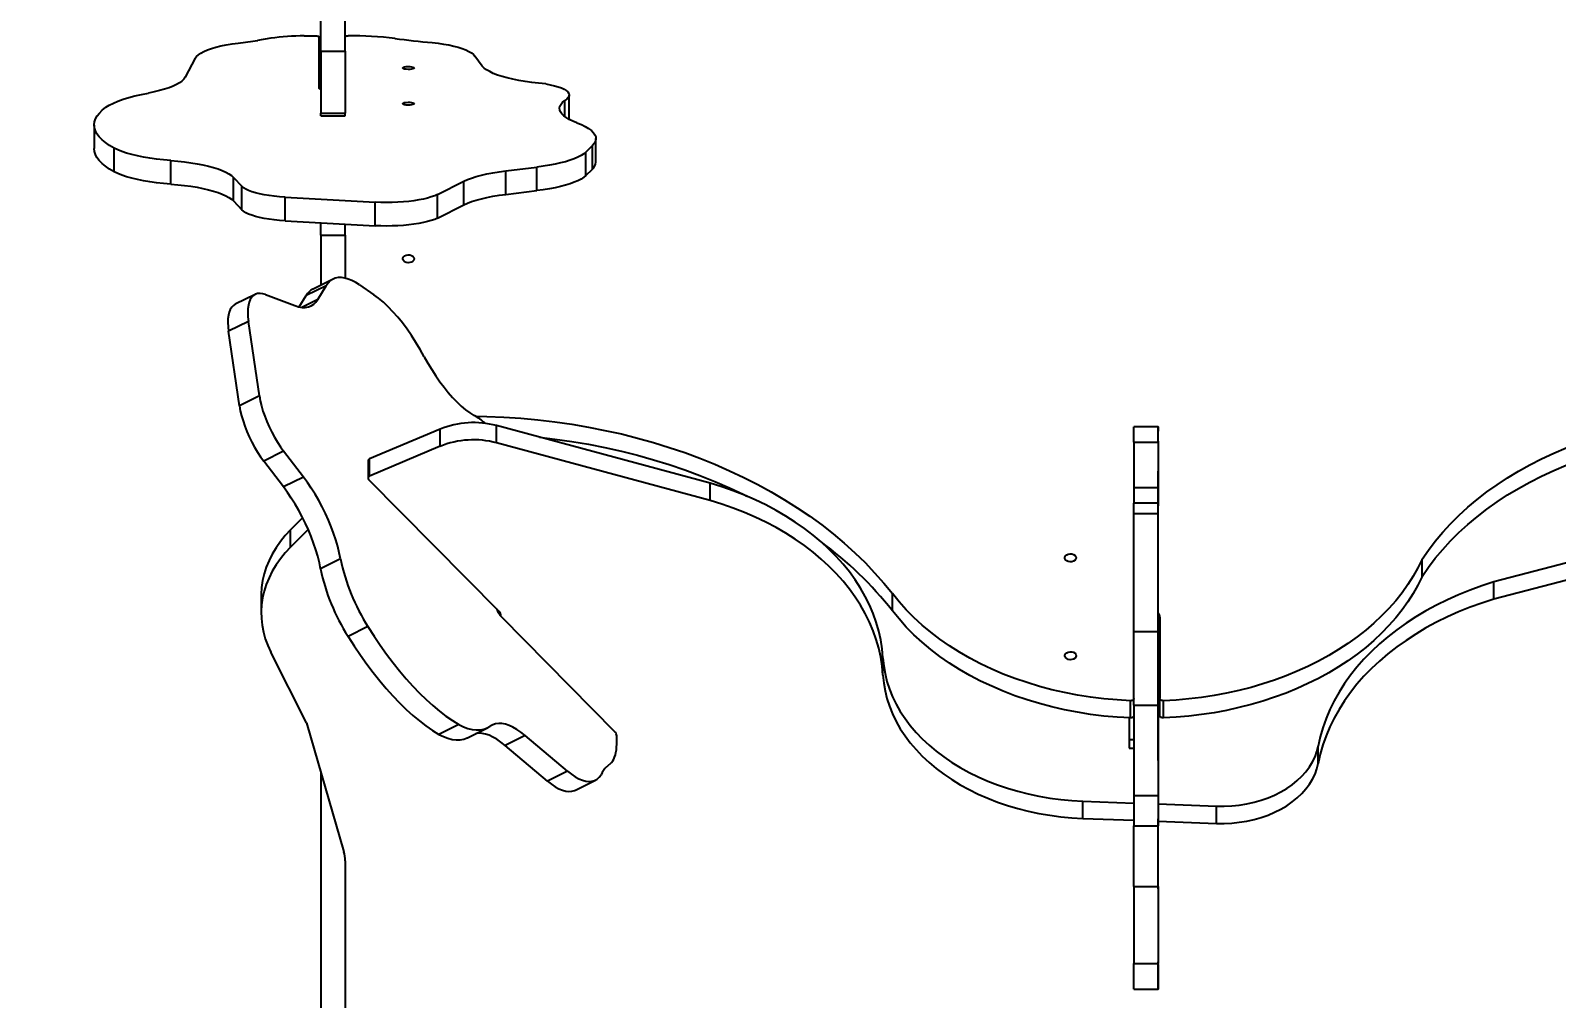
# Model space of a CAD drawing. Header units: millimetres. Extents: x -6879 to 7341, y -8047 to 7187.
# Drawn here: x -780 to 159, y 1091 to 1686 of the extents above; entities that cross this region are included whole.
import ezdxf

# ---------------------------------------------------------------- set-up
doc = ezdxf.new("R2010")
doc.units = ezdxf.units.MM
for name, color, linetype in [('DIKOM_ОБЪЕКТ', 7, 'Continuous'), ('DIKOM_РАЗМЕР_ЗОНА', 7, 'Continuous'), ('DIKOM_РАЗМЕР_ОБЪЕКТА', 7, 'Continuous')]:
    doc.layers.add(name, color=color, linetype=linetype)
doc.styles.add('style1', font='arial.ttf', dxfattribs={"width": 0.8})
doc.dimstyles.new('1-50', dxfattribs={"dimtxt": 300, "dimasz": 200, "dimexe": 100, "dimexo": 0, "dimgap": 100, "dimtad": 0, "dimdec": 0, "dimtxsty": 'style1', "dimcen": 0, "dimclrd": 7, "dimclre": 7, "dimadec": 1, "dimazin": 2, "dimtfac": 1, "dimtdec": 0, "dimtmove": 1, "dimatfit": 3, "dimfxl": 0, "dimlwd": 25, "dimlwe": 18, "dimarcsym": 0})

# ---------------------------------------------------------------- blocks, each defined once
blk = doc.blocks.new('A$C65FB368C')
for p, q in [((-548.2, 57.01), (-482.77, -193.09)), ((-537.61, 57.01), (-472.18, -193.09)), ((-472.18, -193.09), (-482.77, -193.09)), ((-486.12, -237.21), (-496.72, -237.21)), ((-371.15, -301.16), (-381.75, -301.16)), ((-346.21, -399.58), (-344.89, -363.78)), ((-334.29, -363.78), (-344.89, -363.78)), ((-335.62, -399.58), (-334.29, -363.78)), ((-578.19, -399.58), (-578.19, -414.58)), ((-569.25, -399.58), (-571.3, -399.58)), ((-568.65, -399.58), (-540.79, -399.58)), ((-568.65, -414.58), (-568.65, -399.58)), ((-558.71, -399.58), (-553.69, -399.58)), ((-464.65, -399.58), (-550.86, -399.58)), ((-540.79, -414.58), (-540.79, -399.58)), ((-531.3, -399.58), (-531.3, -414.58)), ((-524.91, -414.58), (-524.91, -399.58)), ((-461.12, -398.58), (-411.11, -398.58)), ((-456.16, -399.58), (-453.34, -399.58)), ((-452.87, -399.58), (-450.4, -399.58)), ((-452.28, -414.58), (-452.28, -399.58)), ((-430.52, -399.58), (-450.4, -399.58)), ((-400.51, -398.58), (-411.11, -398.58)), ((-399.1, -396.47), (-409.69, -396.47)), ((-406.92, -414.58), (-406.92, -399.58)), ((-351.42, -399.59), (-332.8, -399.59)), ((-351.42, -414.59), (-351.42, -399.59)), ((-332.8, -414.59), (-332.8, -399.59)), ((-295.53, -399.59), (-248.16, -399.59)), ((-295.53, -414.59), (-295.53, -399.59)), ((-241.01, -399.58), (-249.02, -399.58)), ((-248.16, -414.59), (-248.16, -399.59)), ((-233.95, -399.59), (-244.8, -399.59)), ((-244.11, -399.59), (-236.84, -399.58)), ((-244.11, -399.59), (-244.11, -399.59)), ((-236.84, -399.59), (-236.84, -399.58)), ((-233.5, -399.59), (-233.5, -399.58)), ((-232.26, -414.59), (-232.26, -399.59)), ((-568.65, -414.58), (-540.79, -414.58)), ((-399.1, -416.7), (-409.69, -416.7)), ((-399.14, -417.58), (-385.81, -417.58)), ((-385.81, -417.58), (-385.81, -414.58)), ((-380.56, -417.58), (-380.56, -414.58)), ((-351.42, -414.59), (-332.8, -414.59)), ((-347.93, -445.95), (-346.77, -414.59)), ((-337.34, -445.95), (-336.18, -414.59)), ((-295.53, -414.59), (-248.16, -414.59)), ((-337.34, -445.95), (-347.93, -445.95)), ((-465.04, -563.21), (-475.63, -563.21)), ((-425.44, -569.04), (-436.03, -569.04)), ((-543.47, -675.28), (-578.89, -806.81)), ((-532.88, -675.28), (-568.3, -806.81)), ((-532.88, -675.28), (-543.47, -675.28)), ((-461.25, -803.78), (-390.63, -733.94)), ((-383.03, -732.82), (-388.05, -732.79)), ((-371.78, -736), (-369.06, -739.02)), ((-740.97, -745.69), (-755.46, -745.69)), ((-747.18, -751.88), (-751.16, -747.83)), ((-736.67, -747.83), (-751.16, -747.83)), ((-732.69, -751.88), (-736.67, -747.83)), ((-354.75, -758.28), (-360.84, -745.99)), ((-732.69, -751.88), (-747.18, -751.88)), ((-767.75, -762.03), (-782.24, -762.03)), ((-768.89, -764.77), (-778.94, -764.77)), ((-767.75, -762.03), (-767.22, -762.1)), ((-366.32, -763.13), (-388.35, -789.28)), ((-366.32, -763.13), (-360.23, -775.41)), ((-360.23, -775.41), (-382.26, -801.56)), ((-735.6, -801.15), (-737.9, -781.95)), ((-723.41, -781.95), (-737.9, -781.95)), ((-721.11, -801.15), (-723.41, -781.95)), ((-388.35, -789.28), (-382.26, -801.56)), ((-721.11, -801.15), (-735.6, -801.15)), ((-568.3, -806.81), (-578.89, -806.81)), ((-464.67, -805.25), (-545.84, -885.53)), ((-800, -815.64), (-806.13, -820.07)), ((-386.95, -824.66), (-393.04, -812.38)), ((-721.05, -843.12), (-729.19, -826.96)), ((-714.7, -826.96), (-729.19, -826.96)), ((-706.56, -843.12), (-714.7, -826.96)), ((-395.12, -830.07), (-389.03, -842.35)), ((-706.56, -843.12), (-721.05, -843.12)), ((-566.17, -841.48), (-576.76, -841.48)), ((-576.76, -841.48), (-558.47, -884.92)), ((-566.17, -841.48), (-547.87, -884.92)), ((-719.37, -936.82), (-716.33, -881.52)), ((-701.84, -881.52), (-716.33, -881.52)), ((-704.88, -936.82), (-701.84, -881.52)), ((-665.4, -891.07), (-659.35, -882.26)), ((-547.87, -884.92), (-558.47, -884.92)), ((-557.25, -885.9), (-546.66, -885.9)), ((-455.28, -885.92), (-449.19, -898.21)), ((-809.19, -900), (-836.55, -900)), ((-809.19, -915), (-809.19, -900)), ((-809.19, -900), (-771.1, -900)), ((-771.1, -915), (-771.1, -900)), ((-769.44, -900), (-771.1, -900)), ((-769.44, -915), (-769.44, -900)), ((-696.03, -900), (-702.85, -900)), ((-696.03, -915), (-696.03, -900)), ((-696.03, -900), (-669.61, -900)), ((-396.04, -923.66), (-316.85, -900.81)), ((-311.18, -900), (-258.52, -900)), ((-258.52, -900), (-140.34, -900)), ((-668.98, -907.45), (-662.89, -919.74)), ((-496.88, -902.76), (-490.79, -915.05)), ((-809.19, -915), (-836.55, -915)), ((-818.59, -925.15), (-818.6, -918.01)), ((-786.57, -916), (-818.08, -916)), ((-809.19, -915), (-771.1, -915)), ((-769.44, -915), (-771.1, -915)), ((-696.03, -915), (-703.68, -915)), ((-696.03, -915), (-665.24, -915)), ((-656.57, -916.75), (-664.97, -911.65)), ((-664.97, -911.65), (-658.88, -923.93)), ((-656.57, -916.75), (-651.65, -926.68)), ((-366.03, -915), (-140.34, -915)), ((-651.89, -928.18), (-658.88, -923.93)), ((-547.27, -925.68), (-563.17, -937.82)), ((-547.27, -925.68), (-541.18, -937.97)), ((-522.27, -926.17), (-514.77, -933.58)), ((-515.11, -922.77), (-504.18, -933.58)), ((-396.04, -923.66), (-439.67, -945.77)), ((-704.88, -936.82), (-719.37, -936.82)), ((-659.53, -948.99), (-652.71, -930.95)), ((-563.17, -937.82), (-557.08, -950.11)), ((-541.18, -937.97), (-557.08, -950.11)), ((-504.18, -933.58), (-514.77, -933.58)), ((-817.15, -945.65), (-815.79, -953.82)), ((-659.63, -955.36), (-653.53, -967.65)), ((-597.12, -952.72), (-642.99, -959.45)), ((-597.12, -952.72), (-591.03, -965)), ((-474.18, -951.65), (-463.58, -951.65)), ((-731.57, -968.71), (-726.09, -963.57)), ((-711.6, -963.57), (-726.09, -963.57)), ((-717.08, -968.71), (-711.6, -963.57)), ((-642.99, -959.45), (-636.9, -971.74)), ((-591.03, -965), (-636.9, -971.74)), ((-717.08, -968.71), (-731.57, -968.71)), ((-804.91, -992.21), (-793.11, -998.45)), ((-727.42, -1007.25), (-741.91, -1007.25)), ((-735.02, -1042.04), (-749.51, -1042.04)), ((-763.76, -1054.44), (-749.27, -1054.44))]:
    blk.add_line(p, q)
at = {"flags": 128}
for points in [[(-496.72, -237.21), (-502.37, -233.31), (-507.9, -229.09), (-513.3, -224.56), (-518.57, -219.71), (-523.69, -214.56), (-528.66, -209.12), (-533.47, -203.39), (-538.1, -197.4), (-542.56, -191.13), (-546.83, -184.61), (-550.91, -177.86), (-554.79, -170.87), (-558.46, -163.66), (-561.92, -156.24), (-565.15, -148.63)], [(-486.12, -237.21), (-491.77, -233.31), (-497.31, -229.09), (-502.71, -224.56), (-507.98, -219.71), (-513.1, -214.56), (-518.07, -209.12), (-522.88, -203.39), (-527.51, -197.4), (-531.97, -191.13), (-536.24, -184.61), (-540.32, -177.86), (-544.19, -170.87), (-547.86, -163.66), (-551.32, -156.24), (-554.56, -148.63)], [(-482.77, -193.09), (-480.38, -200.49), (-477.75, -207.74), (-474.9, -214.81), (-471.82, -221.69), (-468.53, -228.37), (-465.03, -234.84), (-461.33, -241.07), (-457.43, -247.07), (-453.34, -252.81), (-449.08, -258.29), (-444.65, -263.49), (-440.05, -268.4), (-435.31, -273.02), (-430.42, -277.33), (-425.4, -281.33), (-420.26, -285), (-415.01, -288.35), (-409.65, -291.36), (-404.21, -294.02), (-398.68, -296.34), (-393.09, -298.3), (-387.44, -299.91), (-381.75, -301.16)], [(-472.18, -193.09), (-469.78, -200.49), (-467.16, -207.74), (-464.3, -214.81), (-461.23, -221.69), (-457.94, -228.37), (-454.44, -234.84), (-450.73, -241.07), (-446.84, -247.07), (-442.75, -252.81), (-438.49, -258.29), (-434.05, -263.49), (-429.46, -268.4), (-424.72, -273.02), (-419.83, -277.33), (-414.81, -281.33), (-409.67, -285), (-404.41, -288.35), (-399.06, -291.36), (-393.61, -294.02), (-388.09, -296.34), (-382.5, -298.3), (-376.85, -299.91), (-371.15, -301.16)], [(-496.72, -237.21), (-491.42, -239.81), (-486.22, -242.75), (-481.11, -246.01), (-476.11, -249.58), (-471.22, -253.47), (-466.47, -257.66), (-461.85, -262.15), (-457.37, -266.92), (-453.05, -271.96), (-448.9, -277.27), (-444.91, -282.84), (-441.11, -288.66), (-437.49, -294.7), (-434.06, -300.97), (-430.84, -307.45), (-427.82, -314.12), (-425.02, -320.98), (-422.43, -328), (-420.07, -335.18), (-417.94, -342.5), (-416.04, -349.95), (-414.37, -357.51), (-412.95, -365.17), (-411.76, -372.91), (-410.83, -380.72), (-410.14, -388.57), (-409.69, -396.47)], [(-486.12, -237.21), (-480.83, -239.81), (-475.62, -242.75), (-470.52, -246.01), (-465.51, -249.58), (-460.63, -253.47), (-455.87, -257.66), (-451.25, -262.15), (-446.78, -266.92), (-442.46, -271.96), (-438.3, -277.27), (-434.32, -282.84), (-430.51, -288.66), (-426.89, -294.7), (-423.47, -300.97), (-420.25, -307.45), (-417.23, -314.12), (-414.42, -320.98), (-411.84, -328), (-409.48, -335.18), (-407.34, -342.5), (-405.44, -349.95), (-403.78, -357.51), (-402.35, -365.17), (-401.17, -372.91), (-400.23, -380.72), (-399.54, -388.57), (-399.1, -396.47)], [(-344.89, -363.78), (-344.84, -359.07), (-345.06, -354.37), (-345.54, -349.71), (-346.28, -345.11), (-347.26, -340.62), (-348.5, -336.24), (-349.97, -332.02), (-351.68, -327.97), (-353.6, -324.12), (-355.73, -320.5), (-358.06, -317.13), (-360.57, -314.02), (-363.24, -311.2), (-366.06, -308.69), (-369.01, -306.49), (-372.07, -304.63), (-375.23, -303.12), (-378.46, -301.96), (-381.75, -301.16)], [(-334.29, -363.78), (-334.25, -359.07), (-334.47, -354.37), (-334.95, -349.71), (-335.68, -345.11), (-336.67, -340.62), (-337.91, -336.24), (-339.38, -332.02), (-341.09, -327.97), (-343.01, -324.12), (-345.14, -320.5), (-347.47, -317.13), (-349.97, -314.02), (-352.64, -311.2), (-355.46, -308.69), (-358.41, -306.49), (-361.48, -304.63), (-364.63, -303.12), (-367.87, -301.96), (-371.15, -301.16)], [(-568.65, -399.58), (-571.05, -399.58), (-573.13, -399.58), (-574.87, -399.58), (-576.25, -399.58), (-577.27, -399.58), (-577.91, -399.58), (-578.18, -399.58), (-578.07, -399.58), (-577.58, -399.58), (-576.71, -399.58), (-575.47, -399.58)], [(-571.3, -399.58), (-571.67, -399.58), (-572.08, -399.58), (-572.54, -399.58), (-573.04, -399.58), (-573.58, -399.58), (-574.17, -399.58), (-574.8, -399.58), (-575.47, -399.58)], [(-569.25, -399.58), (-568.45, -399.58), (-567.49, -399.58), (-566.38, -399.58), (-565.12, -399.58), (-563.72, -399.58), (-562.18, -399.58), (-560.51, -399.58), (-558.71, -399.58)], [(-553.69, -399.58), (-553.39, -399.58), (-553.05, -399.58), (-552.67, -399.58), (-552.28, -399.58), (-551.89, -399.58), (-551.51, -399.58), (-551.16, -399.58), (-550.86, -399.58)], [(-540.79, -399.58), (-538.22, -399.58), (-535.96, -399.58), (-534.02, -399.58), (-532.42, -399.58), (-531.17, -399.58), (-530.27, -399.58), (-529.73, -399.58), (-529.55, -399.58), (-529.74, -399.58), (-530.29, -399.58)], [(-524.91, -399.58), (-526.93, -399.58), (-528.57, -399.58), (-529.83, -399.58), (-530.71, -399.58), (-531.2, -399.58), (-531.29, -399.58), (-530.99, -399.58), (-530.29, -399.58)], [(-452.28, -399.58), (-458.94, -399.58), (-465.45, -399.58), (-471.79, -399.58), (-477.93, -399.58), (-483.86, -399.58), (-489.56, -399.58), (-495.01, -399.58), (-500.2, -399.58), (-505.1, -399.58), (-509.71, -399.58), (-514.01, -399.58), (-517.98, -399.58), (-521.62, -399.58), (-524.91, -399.58)], [(-456.16, -399.58), (-457.07, -399.58), (-458.11, -399.58), (-459.23, -399.58), (-460.41, -399.58), (-461.58, -399.58), (-462.7, -399.58), (-463.74, -399.58), (-464.65, -399.58)], [(-452.9, -399.58), (-452.6, -399.58), (-452.05, -399.58), (-451.7, -399.58), (-451.59, -399.58), (-451.7, -399.58), (-452.04, -399.58), (-452.6, -399.58), (-453.34, -399.58)], [(-406.92, -399.58), (-411.11, -399.58), (-415.46, -399.58), (-419.94, -399.58), (-424.53, -399.58), (-429.18, -399.58), (-433.87, -399.58), (-438.55, -399.58), (-443.21, -399.58), (-447.79, -399.58), (-452.28, -399.58)], [(-372.9, -399.58), (-377.09, -399.58), (-381.43, -399.58), (-385.89, -399.58), (-390.44, -399.58), (-395.05, -399.58), (-399.7, -399.58), (-404.34, -399.58), (-408.96, -399.58), (-413.51, -399.58), (-417.97, -399.58), (-422.31, -399.58), (-426.51, -399.58), (-430.52, -399.58)], [(-409.69, -396.47), (-409.71, -396.87), (-409.78, -397.27), (-409.9, -397.63), (-410.08, -397.96), (-410.3, -398.22), (-410.55, -398.42), (-410.82, -398.54), (-411.11, -398.58)], [(-406.92, -399.58), (-402.94, -399.58), (-398.8, -399.58), (-394.53, -399.58), (-390.18, -399.58), (-385.75, -399.58), (-381.28, -399.58), (-376.81, -399.58), (-372.35, -399.58), (-367.95, -399.59), (-363.63, -399.59), (-359.41, -399.59), (-355.33, -399.59), (-351.42, -399.59)], [(-396.79, -399.58), (-396.12, -399.58), (-395.79, -399.58), (-395.84, -399.58), (-396.25, -399.58), (-397, -399.58), (-397.99, -399.58), (-399.11, -399.58), (-400.26, -399.58), (-401.29, -399.58), (-402.11, -399.58), (-402.62, -399.58), (-402.76, -399.58), (-402.53, -399.58), (-401.94, -399.58), (-401.06, -399.58), (-399.99, -399.58), (-398.84, -399.58), (-397.73, -399.58), (-396.79, -399.58)], [(-399.1, -396.47), (-399.11, -396.87), (-399.18, -397.27), (-399.31, -397.63), (-399.48, -397.96), (-399.7, -398.22), (-399.95, -398.42), (-400.23, -398.54), (-400.51, -398.58)], [(-372.9, -399.58), (-369.54, -399.58), (-366.13, -399.58), (-362.71, -399.58), (-359.34, -399.58), (-356.05, -399.58), (-352.87, -399.58), (-349.86, -399.58), (-347.04, -399.58), (-344.45, -399.58), (-342.13, -399.58), (-340.09, -399.58), (-338.37, -399.58), (-336.98, -399.58)], [(-293.98, -399.58), (-298.54, -399.58), (-303, -399.58), (-307.34, -399.58), (-311.53, -399.58), (-315.56, -399.58), (-319.38, -399.58), (-322.99, -399.58), (-326.35, -399.58), (-329.45, -399.58), (-332.27, -399.58), (-334.78, -399.58), (-336.98, -399.58)], [(-295.53, -399.59), (-298.62, -399.59), (-301.87, -399.59), (-305.26, -399.59), (-308.75, -399.59), (-312.29, -399.59), (-315.87, -399.59), (-319.43, -399.59), (-322.93, -399.59), (-326.36, -399.59), (-329.66, -399.59), (-332.8, -399.59)], [(-293.98, -399.58), (-288.96, -399.58), (-284.05, -399.58), (-279.26, -399.58), (-274.64, -399.58), (-270.21, -399.58), (-265.99, -399.58), (-262.02, -399.58), (-258.31, -399.58), (-254.9, -399.58), (-251.8, -399.58), (-249.02, -399.58)], [(-233.95, -399.59), (-233.04, -399.59), (-232.48, -399.59), (-232.26, -399.59), (-232.4, -399.59), (-232.89, -399.59), (-233.73, -399.59), (-234.9, -399.59), (-236.4, -399.59), (-238.21, -399.59), (-240.32, -399.59), (-242.69, -399.59), (-245.31, -399.59), (-248.16, -399.59)], [(-244.8, -399.59), (-246.02, -399.59), (-246.86, -399.59), (-247.34, -399.59), (-247.44, -399.59), (-247.17, -399.59), (-246.52, -399.59), (-245.49, -399.59), (-244.11, -399.59)], [(-241.01, -399.58), (-238.95, -399.58), (-237.2, -399.58), (-235.78, -399.58), (-234.7, -399.58), (-233.96, -399.58), (-233.57, -399.58), (-233.53, -399.58), (-233.84, -399.58), (-234.5, -399.58), (-235.5, -399.58), (-236.84, -399.58)], [(-568.65, -414.58), (-571.05, -414.58), (-573.13, -414.58), (-574.87, -414.58), (-576.25, -414.58), (-577.27, -414.58), (-577.91, -414.58), (-578.18, -414.58), (-578.19, -414.58)], [(-540.79, -414.58), (-538.22, -414.58), (-535.96, -414.58), (-534.03, -414.58), (-532.42, -414.58), (-531.3, -414.58)], [(-524.91, -414.58), (-526.93, -414.58), (-528.57, -414.58), (-529.83, -414.58), (-530.71, -414.58), (-531.2, -414.58), (-531.3, -414.58)], [(-452.28, -414.58), (-458.94, -414.58), (-465.45, -414.58), (-471.79, -414.58), (-477.93, -414.58), (-483.86, -414.58), (-489.56, -414.58), (-495.01, -414.58), (-500.2, -414.58), (-505.1, -414.58), (-509.71, -414.58), (-514.01, -414.58), (-517.98, -414.58), (-521.62, -414.58), (-524.91, -414.58)], [(-409.69, -416.7), (-410.16, -424.91), (-410.89, -433.09), (-411.9, -441.21), (-413.16, -449.25), (-414.69, -457.21), (-416.48, -465.05), (-418.53, -472.77), (-420.82, -480.35), (-423.36, -487.77), (-426.14, -495.02), (-429.16, -502.07), (-432.4, -508.92), (-435.87, -515.56), (-439.55, -521.96), (-443.43, -528.11), (-447.51, -534), (-451.78, -539.62), (-456.23, -544.95), (-460.85, -549.98), (-465.63, -554.71), (-470.56, -559.12), (-475.63, -563.21)], [(-399.1, -416.7), (-399.57, -424.91), (-400.3, -433.09), (-401.3, -441.21), (-402.57, -449.25), (-404.1, -457.21), (-405.89, -465.05), (-407.93, -472.77), (-410.23, -480.35), (-412.77, -487.77), (-415.55, -495.02), (-418.57, -502.07), (-421.81, -508.92), (-425.27, -515.56), (-428.95, -521.96), (-432.84, -528.11), (-436.92, -534), (-441.19, -539.62), (-445.64, -544.95), (-450.26, -549.98), (-455.04, -554.71), (-459.97, -559.12), (-465.04, -563.21)], [(-406.92, -414.58), (-411.11, -414.58), (-415.46, -414.58), (-419.94, -414.58), (-424.53, -414.58), (-429.18, -414.58), (-433.87, -414.58), (-438.55, -414.58), (-443.21, -414.58), (-447.79, -414.58), (-452.28, -414.58)], [(-411.03, -414.58), (-410.82, -414.62), (-410.55, -414.74), (-410.3, -414.94), (-410.08, -415.21), (-409.9, -415.53), (-409.78, -415.9), (-409.71, -416.29), (-409.69, -416.7)], [(-406.92, -414.58), (-402.94, -414.58), (-398.8, -414.58), (-394.54, -414.58), (-390.18, -414.58), (-385.75, -414.58), (-381.28, -414.58), (-376.81, -414.58), (-372.35, -414.58), (-367.95, -414.58), (-363.63, -414.59), (-359.41, -414.59), (-355.33, -414.59), (-351.42, -414.59)], [(-400.44, -414.58), (-400.23, -414.62), (-399.95, -414.74), (-399.7, -414.94), (-399.48, -415.21), (-399.31, -415.53), (-399.18, -415.9), (-399.11, -416.29), (-399.1, -416.7)], [(-385.81, -417.58), (-384.13, -417.58), (-382.75, -417.58), (-381.68, -417.58), (-380.96, -417.58), (-380.6, -417.58), (-380.56, -417.58)], [(-295.53, -414.59), (-298.62, -414.59), (-301.87, -414.59), (-305.26, -414.59), (-308.75, -414.59), (-312.29, -414.59), (-315.87, -414.59), (-319.43, -414.59), (-322.93, -414.59), (-326.36, -414.59), (-329.66, -414.59), (-332.8, -414.59)], [(-232.26, -414.59), (-232.4, -414.59), (-232.89, -414.59), (-233.73, -414.59), (-234.9, -414.59), (-236.4, -414.59), (-238.21, -414.59), (-240.32, -414.59), (-242.69, -414.59), (-245.31, -414.59), (-248.16, -414.59)], [(-497.58, -450.08), (-496.78, -450.27), (-496.06, -450.82), (-495.51, -451.66), (-495.18, -452.72), (-495.11, -453.87), (-495.31, -454.98), (-495.76, -455.95), (-496.4, -456.66), (-497.17, -457.03), (-497.99, -457.03), (-498.76, -456.66), (-499.4, -455.95), (-499.85, -454.98), (-500.05, -453.87), (-499.98, -452.72), (-499.65, -451.66), (-499.1, -450.82), (-498.38, -450.27), (-497.58, -450.08)], [(-437.4, -450.08), (-436.6, -450.27), (-435.88, -450.82), (-435.33, -451.67), (-435, -452.72), (-434.93, -453.87), (-435.13, -454.99), (-435.58, -455.95), (-436.22, -456.66), (-436.99, -457.03), (-437.81, -457.03), (-438.58, -456.66), (-439.22, -455.95), (-439.67, -454.99), (-439.87, -453.87), (-439.8, -452.72), (-439.47, -451.67), (-438.92, -450.82), (-438.2, -450.27), (-437.4, -450.08)], [(-436.03, -569.04), (-431.19, -568.57), (-426.37, -567.75), (-421.59, -566.56), (-416.86, -565.03), (-412.19, -563.14), (-407.6, -560.91), (-403.1, -558.34), (-398.7, -555.43), (-394.42, -552.21), (-390.26, -548.67), (-386.24, -544.82), (-382.37, -540.68), (-378.66, -536.26), (-375.12, -531.57), (-371.76, -526.62), (-368.59, -521.43), (-365.62, -516.01), (-362.85, -510.37), (-360.3, -504.54), (-357.97, -498.52), (-355.87, -492.34), (-354, -486.02), (-352.37, -479.56), (-350.98, -472.99), (-349.84, -466.32), (-348.95, -459.58), (-348.32, -452.78), (-347.93, -445.95)], [(-425.44, -569.04), (-420.6, -568.57), (-415.78, -567.75), (-410.99, -566.56), (-406.26, -565.03), (-401.6, -563.14), (-397.01, -560.91), (-392.51, -558.34), (-388.11, -555.43), (-383.82, -552.21), (-379.67, -548.67), (-375.65, -544.82), (-371.78, -540.68), (-368.07, -536.26), (-364.53, -531.57), (-361.17, -526.62), (-358, -521.43), (-355.02, -516.01), (-352.26, -510.37), (-349.71, -504.54), (-347.38, -498.52), (-345.27, -492.34), (-343.4, -486.02), (-341.77, -479.56), (-340.39, -472.99), (-339.25, -466.32), (-338.36, -459.58), (-337.72, -452.78), (-337.34, -445.95)], [(-584.73, -819.86), (-584.58, -812.85), (-584.14, -802.31), (-583.43, -791.79), (-582.46, -781.31), (-581.24, -770.89), (-579.75, -760.53), (-578, -750.26), (-576, -740.08), (-573.75, -730), (-571.25, -720.05), (-568.5, -710.22), (-565.51, -700.54), (-562.27, -691.01), (-558.81, -681.65), (-555.11, -672.46), (-551.18, -663.47), (-547.04, -654.68), (-542.67, -646.1), (-538.1, -637.74), (-533.32, -629.61), (-528.34, -621.73), (-523.16, -614.1), (-517.8, -606.73), (-512.26, -599.63), (-506.55, -592.81), (-500.67, -586.28), (-494.63, -580.05), (-488.44, -574.12), (-482.1, -568.5), (-475.63, -563.21)], [(-436.03, -569.04), (-441.56, -569.54), (-447.07, -570.4), (-452.54, -571.61), (-457.97, -573.17), (-463.34, -575.08), (-468.65, -577.33), (-473.88, -579.92), (-479.01, -582.84), (-484.05, -586.1), (-488.98, -589.67), (-493.79, -593.56), (-498.47, -597.75), (-503.01, -602.24), (-507.4, -607.01), (-511.63, -612.06), (-515.69, -617.38), (-519.58, -622.96), (-523.28, -628.78), (-526.8, -634.83), (-530.11, -641.1), (-533.22, -647.58), (-536.11, -654.25), (-538.79, -661.1), (-541.25, -668.12), (-543.47, -675.28)], [(-425.44, -569.04), (-430.97, -569.54), (-436.47, -570.4), (-441.95, -571.61), (-447.38, -573.17), (-452.75, -575.08), (-458.06, -577.33), (-463.28, -579.92), (-468.42, -582.84), (-473.46, -586.1), (-478.39, -589.67), (-483.2, -593.56), (-487.88, -597.75), (-492.42, -602.24), (-496.8, -607.01), (-501.04, -612.06), (-505.1, -617.38), (-508.99, -622.96), (-512.69, -628.78), (-516.2, -634.83), (-519.52, -641.1), (-522.63, -647.58), (-525.52, -654.25), (-528.2, -661.1), (-530.65, -668.12), (-532.88, -675.28)], [(-571.77, -780.38), (-570.64, -770.89), (-569.15, -760.53), (-567.41, -750.26), (-565.41, -740.08), (-563.16, -730), (-560.65, -720.05), (-557.91, -710.22), (-554.91, -700.54), (-551.68, -691.01), (-548.21, -681.65), (-544.52, -672.46), (-540.59, -663.47), (-536.44, -654.68), (-535.48, -652.72)], [(-371.78, -736), (-372.74, -735.29), (-373.83, -734.67), (-375.06, -734.13), (-376.42, -733.68), (-377.91, -733.32), (-379.51, -733.06), (-381.22, -732.89), (-383.03, -732.82)], [(-765.13, -757.36), (-764.01, -754.61), (-762.84, -752.19), (-761.61, -750.14), (-760.36, -748.47), (-759.07, -747.18), (-757.76, -746.29), (-756.43, -745.79), (-755.1, -745.7), (-753.78, -746.01), (-752.46, -746.72), (-751.16, -747.83)], [(-366.32, -763.13), (-364.45, -760.74), (-362.9, -758.41), (-361.67, -756.15), (-360.77, -753.97), (-360.21, -751.89), (-360, -749.94), (-360.14, -748.13), (-360.62, -746.46), (-361.45, -744.96), (-362.62, -743.64), (-364.11, -742.51)], [(-765.13, -757.36), (-766.15, -759.88), (-767.21, -762.08), (-768.31, -763.96), (-769.45, -765.49), (-770.62, -766.67), (-771.8, -767.49), (-773, -767.95), (-774.21, -768.04), (-775.41, -767.77), (-776.61, -767.13), (-777.78, -766.13), (-778.94, -764.77)], [(-747.18, -751.88), (-746.1, -753.17), (-745.04, -754.79), (-744.02, -756.73), (-743.04, -758.98), (-742.11, -761.53), (-741.24, -764.35), (-740.43, -767.43), (-739.69, -770.76), (-739.01, -774.3), (-738.42, -778.04), (-737.9, -781.95)], [(-732.69, -751.88), (-731.61, -753.17), (-730.55, -754.79), (-729.53, -756.73), (-728.55, -758.98), (-727.63, -761.53), (-726.75, -764.35), (-725.94, -767.43), (-725.2, -770.76), (-724.53, -774.3), (-723.93, -778.04), (-723.41, -781.95)], [(-360.23, -775.41), (-358.36, -773.03), (-356.81, -770.7), (-355.57, -768.43), (-354.68, -766.26), (-354.12, -764.18), (-353.91, -762.23), (-354.05, -760.41), (-354.53, -758.75), (-354.75, -758.28)], [(-789.03, -776.55), (-788.52, -773.76), (-787.93, -771.21), (-787.28, -768.91), (-786.56, -766.92), (-785.79, -765.24), (-784.97, -763.89), (-784.13, -762.91), (-783.26, -762.28), (-782.38, -762.04), (-781.49, -762.17), (-780.62, -762.67), (-779.76, -763.54), (-778.94, -764.77)], [(-789.03, -776.55), (-789.43, -780.94), (-789.92, -785.18), (-790.49, -789.26), (-791.16, -793.15), (-791.9, -796.81), (-792.71, -800.23), (-793.6, -803.38), (-794.54, -806.24), (-795.55, -808.8), (-796.6, -811.03), (-797.7, -812.92), (-798.84, -814.46), (-800, -815.64)], [(-388.35, -789.28), (-390.35, -791.81), (-392.06, -794.29), (-393.45, -796.72), (-394.53, -799.06), (-395.28, -801.31), (-395.7, -803.46), (-395.79, -805.48), (-395.55, -807.36), (-394.97, -809.1), (-394.06, -810.68)], [(-729.19, -826.96), (-730.21, -824.71), (-731.18, -822.14), (-732.1, -819.27), (-732.95, -816.12), (-733.73, -812.71), (-734.43, -809.06), (-735.06, -805.2), (-735.6, -801.15)], [(-714.7, -826.96), (-715.72, -824.71), (-716.7, -822.14), (-717.61, -819.27), (-718.46, -816.12), (-719.24, -812.71), (-719.94, -809.06), (-720.57, -805.2), (-721.11, -801.15)], [(-382.26, -801.56), (-384.26, -804.09), (-385.96, -806.58), (-387.36, -809), (-388.44, -811.35), (-389.19, -813.6), (-389.61, -815.74), (-389.7, -817.76), (-389.47, -819.59)], [(-395.12, -830.07), (-393.74, -827.21), (-392.72, -824.45), (-392.04, -821.8), (-391.73, -819.27), (-391.78, -816.88), (-392.18, -814.65), (-392.95, -812.58), (-394.06, -810.68)], [(-814.57, -846.38), (-814.13, -842.8), (-813.6, -839.39), (-813, -836.17), (-812.33, -833.17), (-811.59, -830.42), (-810.79, -827.93), (-809.94, -825.72), (-809.04, -823.82), (-808.1, -822.23), (-807.12, -820.98), (-806.13, -820.07)], [(-621.31, -851.29), (-617.26, -849.04), (-613.32, -846.69), (-609.53, -844.24), (-605.89, -841.72), (-602.45, -839.13), (-599.21, -836.5), (-596.2, -833.84), (-593.43, -831.17), (-590.93, -828.51), (-588.7, -825.86), (-586.77, -823.25), (-585.14, -820.69)], [(-389.03, -842.35), (-387.65, -839.5), (-386.62, -836.73), (-385.95, -834.08), (-385.64, -831.56), (-385.69, -829.17), (-386.09, -826.94), (-386.86, -824.86), (-386.95, -824.66)], [(-455.28, -885.92), (-449.46, -882.17), (-443.8, -878.34), (-438.34, -874.43), (-433.08, -870.45), (-428.05, -866.43), (-423.26, -862.37), (-418.72, -858.29), (-414.45, -854.19), (-410.46, -850.1), (-406.76, -846.02), (-403.37, -841.96), (-400.29, -837.94), (-397.54, -833.97), (-395.12, -830.07)], [(-721.05, -843.12), (-720.26, -844.88), (-719.52, -846.94), (-718.84, -849.27), (-718.23, -851.85), (-717.68, -854.66), (-717.21, -857.66), (-716.82, -860.84), (-716.52, -864.15), (-716.3, -867.56), (-716.17, -871.03), (-716.13, -874.54), (-716.18, -878.05), (-716.33, -881.52)], [(-706.56, -843.12), (-705.77, -844.88), (-705.03, -846.94), (-704.35, -849.27), (-703.74, -851.85), (-703.19, -854.66), (-702.72, -857.66), (-702.33, -860.84), (-702.03, -864.15), (-701.81, -867.56), (-701.68, -871.03), (-701.64, -874.54), (-701.69, -878.05), (-701.84, -881.52)], [(-449.19, -898.21), (-443.37, -894.46), (-437.71, -890.62), (-432.25, -886.71), (-426.99, -882.74), (-421.96, -878.72), (-417.17, -874.66), (-412.63, -870.58), (-408.36, -866.48), (-404.36, -862.39), (-400.67, -858.3), (-397.27, -854.25), (-394.2, -850.23), (-391.44, -846.26), (-389.03, -842.35)], [(-621.31, -851.29), (-625.77, -853.78), (-630.11, -856.38), (-634.29, -859.08), (-638.29, -861.87), (-642.09, -864.73), (-645.65, -867.63), (-648.97, -870.57), (-652.02, -873.51), (-654.77, -876.46), (-657.22, -879.38), (-659.35, -882.26)], [(-798.86, -857.5), (-798.57, -857.69), (-798.31, -858.24), (-798.11, -859.09), (-797.99, -860.14), (-797.96, -861.29), (-798.03, -862.41), (-798.2, -863.37), (-798.43, -864.08), (-798.71, -864.45), (-799.01, -864.45), (-799.29, -864.08), (-799.53, -863.37), (-799.69, -862.41), (-799.77, -861.29), (-799.74, -860.14), (-799.62, -859.09), (-799.42, -858.24), (-799.16, -857.69), (-798.86, -857.5)], [(-776.86, -857.5), (-776.57, -857.69), (-776.31, -858.24), (-776.11, -859.09), (-775.99, -860.14), (-775.96, -861.29), (-776.03, -862.41), (-776.2, -863.37), (-776.43, -864.08), (-776.71, -864.45), (-777.01, -864.45), (-777.3, -864.08), (-777.53, -863.37), (-777.69, -862.41), (-777.77, -861.29), (-777.74, -860.14), (-777.62, -859.09), (-777.42, -858.24), (-777.16, -857.69), (-776.86, -857.5)], [(-681.56, -857.5), (-680.75, -857.69), (-680.04, -858.24), (-679.48, -859.09), (-679.16, -860.14), (-679.09, -861.29), (-679.29, -862.41), (-679.73, -863.37), (-680.38, -864.08), (-681.15, -864.45), (-681.97, -864.45), (-682.74, -864.08), (-683.38, -863.37), (-683.83, -862.41), (-684.03, -861.29), (-683.96, -860.14), (-683.63, -859.09), (-683.08, -858.24), (-682.36, -857.69), (-681.56, -857.5)], [(-665.4, -891.07), (-666.92, -893.48), (-668.15, -895.82), (-669.06, -898.08), (-669.66, -900.25), (-669.94, -902.3), (-669.9, -904.23), (-669.54, -906.03), (-668.87, -907.68), (-667.87, -909.17), (-666.57, -910.5), (-664.97, -911.65)], [(-547.87, -884.92), (-547.7, -885.25), (-547.48, -885.52), (-547.23, -885.72), (-546.95, -885.85), (-546.66, -885.9), (-546.37, -885.86), (-546.1, -885.73), (-545.84, -885.53)], [(-818.11, -900), (-818.2, -899.96), (-818.3, -899.86), (-818.39, -899.68), (-818.46, -899.44), (-818.53, -899.15), (-818.58, -898.82), (-818.61, -898.46), (-818.62, -898.08)], [(-496.88, -902.76), (-500.69, -903.56), (-504.6, -904.55), (-508.6, -905.73), (-512.66, -907.09), (-516.74, -908.62), (-520.83, -910.32), (-524.89, -912.17), (-528.9, -914.15), (-532.84, -916.27), (-536.66, -918.49), (-540.36, -920.81), (-543.9, -923.21), (-547.27, -925.68)], [(-818.6, -918.01), (-818.59, -917.62), (-818.56, -917.24), (-818.51, -916.9), (-818.45, -916.59), (-818.37, -916.34), (-818.28, -916.15), (-818.18, -916.04), (-818.08, -916)], [(-785.71, -915), (-785.97, -915.54), (-786.26, -915.88), (-786.57, -916)], [(-652.71, -930.95), (-652, -928.68), (-651.63, -926.53), (-651.61, -924.5), (-651.93, -922.61), (-652.59, -920.89), (-653.59, -919.33), (-654.92, -917.94), (-656.57, -916.75)], [(-490.79, -915.05), (-494.6, -915.84), (-498.51, -916.84), (-502.51, -918.02), (-506.57, -919.38), (-510.65, -920.91), (-514.74, -922.61), (-518.8, -924.46), (-522.81, -926.44), (-526.74, -928.55), (-530.57, -930.78), (-534.27, -933.1), (-537.81, -935.5), (-541.18, -937.97)], [(-719.37, -936.82), (-719.6, -940.28), (-719.93, -943.62), (-720.35, -946.81), (-720.84, -949.82), (-721.42, -952.63), (-722.06, -955.19), (-722.77, -957.49), (-723.53, -959.49), (-724.35, -961.18), (-725.2, -962.55), (-726.09, -963.57)], [(-704.88, -936.82), (-705.12, -940.28), (-705.44, -943.62), (-705.86, -946.81), (-706.35, -949.82), (-706.93, -952.63), (-707.57, -955.19), (-708.28, -957.49), (-709.04, -959.49), (-709.86, -961.18), (-710.71, -962.55), (-711.6, -963.57)], [(-597.12, -952.72), (-594.15, -952.19), (-591.06, -951.46), (-587.87, -950.54), (-584.63, -949.44), (-581.37, -948.17), (-578.12, -946.75), (-574.91, -945.18), (-571.78, -943.48), (-568.76, -941.68), (-565.88, -939.78), (-563.17, -937.82)], [(-514.77, -933.58), (-511.24, -936.86), (-507.57, -939.83), (-503.79, -942.48), (-499.9, -944.82), (-495.92, -946.82), (-491.86, -948.48), (-487.74, -949.8), (-483.57, -950.77), (-479.36, -951.38), (-475.14, -951.64), (-474.18, -951.65)], [(-504.18, -933.58), (-500.65, -936.86), (-496.98, -939.83), (-493.2, -942.48), (-489.31, -944.82), (-485.32, -946.82), (-481.27, -948.48), (-477.14, -949.8), (-472.97, -950.77), (-468.77, -951.38), (-464.55, -951.64), (-460.32, -951.55), (-456.11, -951.09), (-451.92, -950.29), (-447.78, -949.13), (-443.69, -947.62), (-439.67, -945.77)], [(-659.53, -948.99), (-660.05, -950.73), (-660.25, -952.37), (-660.13, -953.88), (-659.68, -955.24), (-658.92, -956.45), (-657.85, -957.49), (-656.49, -958.36), (-654.84, -959.03), (-652.92, -959.52), (-650.75, -959.8), (-648.36, -959.89), (-645.76, -959.77), (-642.99, -959.45)], [(-591.03, -965), (-588.06, -964.48), (-584.97, -963.75), (-581.78, -962.83), (-578.54, -961.73), (-575.28, -960.46), (-572.02, -959.03), (-568.82, -957.46), (-565.69, -955.77), (-562.67, -953.96), (-559.79, -952.07), (-557.08, -950.11)], [(-804.91, -992.21), (-805.99, -991.44), (-807.04, -990.31), (-808.06, -988.81), (-809.05, -986.96), (-809.98, -984.78), (-810.86, -982.28), (-811.68, -979.48), (-812.43, -976.41), (-813.11, -973.1), (-813.71, -969.56), (-814.22, -965.83)], [(-741.91, -1007.25), (-741.55, -1003), (-741.1, -998.87), (-740.57, -994.89), (-739.95, -991.1), (-739.26, -987.51), (-738.5, -984.15), (-737.66, -981.05), (-736.77, -978.21), (-735.81, -975.67), (-734.81, -973.43), (-733.76, -971.52), (-732.68, -969.94), (-731.57, -968.71)], [(-727.42, -1007.25), (-727.06, -1003), (-726.61, -998.87), (-726.08, -994.89), (-725.46, -991.1), (-724.77, -987.51), (-724.01, -984.15), (-723.17, -981.05), (-722.28, -978.21), (-721.32, -975.67), (-720.32, -973.43), (-719.27, -971.52), (-718.19, -969.94), (-717.08, -968.71)], [(-653.53, -967.65), (-652.83, -968.74), (-651.76, -969.78), (-650.4, -970.64), (-648.75, -971.32), (-646.83, -971.81), (-644.66, -972.09), (-642.27, -972.18), (-639.67, -972.06), (-636.9, -971.74)], [(-793.11, -998.45), (-791.97, -999.24), (-790.85, -1000.39), (-789.76, -1001.88), (-788.7, -1003.71), (-787.68, -1005.87), (-786.72, -1008.34), (-785.8, -1011.11), (-784.95, -1014.16), (-784.17, -1017.46), (-783.46, -1021)], [(-741.91, -1007.25), (-742.29, -1011.71), (-742.76, -1016.03), (-743.33, -1020.17), (-743.99, -1024.11), (-744.73, -1027.82), (-745.55, -1031.28), (-746.45, -1034.45), (-747.41, -1037.31), (-748.43, -1039.85), (-749.51, -1042.04)], [(-727.42, -1007.25), (-727.8, -1011.71), (-728.27, -1016.03), (-728.84, -1020.17), (-729.5, -1024.11), (-730.24, -1027.82), (-731.06, -1031.28), (-731.96, -1034.45), (-732.92, -1037.31), (-733.94, -1039.85), (-735.02, -1042.04)], [(-774.71, -1047.27), (-776, -1045.12), (-777.24, -1042.62), (-778.44, -1039.78), (-779.58, -1036.61), (-780.66, -1033.12), (-781.67, -1029.35), (-782.6, -1025.3), (-783.46, -1021)], [(-749.51, -1042.04), (-751.2, -1044.92), (-752.93, -1047.43), (-754.69, -1049.57), (-756.48, -1051.33), (-758.3, -1052.7), (-760.13, -1053.67), (-761.97, -1054.26), (-763.82, -1054.44), (-765.67, -1054.23), (-767.51, -1053.62), (-769.34, -1052.61), (-771.16, -1051.22), (-772.95, -1049.43), (-774.71, -1047.27)], [(-735.02, -1042.04), (-736.71, -1044.92), (-738.44, -1047.43), (-740.2, -1049.57), (-742, -1051.33), (-743.81, -1052.7), (-745.64, -1053.67), (-747.48, -1054.26), (-749.27, -1054.44)]]:
    blk.add_lwpolyline(points, dxfattribs=at)
for centre, radius, start, end in [((-461.08, -401.89), 3.32, 90.65668, 135.91834), ((-450.49, -401.89), 3.32, 90.65673, 135.92121), ((-316.86, -748.73), 237.49, 128.60447, 143.42627), ((-387.65, -737.13), 4.37, 95.2636, 133.07037), ((-358.74, -729.57), 14.01, 222.58826, 247.4931), ((-741.23, -751.45), 5.82, 38.42141, 87.50497), ((-525.86, -821.01), 54.89, 165.01458, 202.00202), ((-515.27, -821.01), 54.89, 165.01458, 202.00202), ((-470.56, -793.61), 13.8, 288.8048, 312.44238), ((-462.21, -807.48), 3.33, 81.50858, 137.87267), ((-562.12, -832.38), 25.86, 134.68305, 152.93848), ((-1179.76, -818.92), 366.23, 352.06789, 355.69992), ((-605.21, -895.37), 213.43, 172.98282, 180.7269), ((-557.16, -884.56), 1.35, 195.35379, 266.29958), ((-522.77, -779.57), 125.95, 281.86181, 302.39711), ((-516.68, -791.86), 125.95, 281.86181, 302.39711), ((-311.16, -920.39), 20.4, 90.07041, 106.21009), ((-654.01, -915.22), 9.98, 207.1506, 240.78336), ((-668.66, -925.06), 149.93, 180.03723, 187.9356), ((-986.95, -982.33), 173.52, 5.45716, 9.46457)]:
    blk.add_arc(centre, radius, start, end)
blk = doc.blocks.new('A$C5DEC43E6')
at = {"color": 7, "linetype": 'Continuous', "lineweight": 15, "rotation": 270}
blk.add_blockref('A$C65FB368C', (448.01, -450), dxfattribs=at)
blk = doc.blocks.new('*D20')
at = {"layer": 'Defpoints', "color": 0, "transparency": 16777216}
for p in [(-335.47, 4138.44), (-5198.79, -5966.88), (-1568.13, -5966.88)]:
    blk.add_point(p, dxfattribs=at)
at = {"layer": 'DIKOM_РАЗМЕР_ОБЪЕКТА', "color": 7, "lineweight": 18, "transparency": 16777216}
for p, q in [((-335.47, 4138.44), (-5298.79, 4138.44)), ((-1568.13, -5966.88), (-5298.79, -5966.88))]:
    blk.add_line(p, q, dxfattribs=at)
at = {"layer": 'DIKOM_РАЗМЕР_ОБЪЕКТА', "color": 7, "lineweight": 25, "transparency": 16777216}
for p, q in [((-5198.79, 3938.44), (-5198.79, -81.84)), ((-5198.79, -5766.88), (-5198.79, -1161.62))]:
    blk.add_line(p, q, dxfattribs=at)
at = {"layer": 'DIKOM_РАЗМЕР_ОБЪЕКТА', "color": 7, "transparency": 16777216}
for points in [[(-5232.12, 3938.44), (-5165.46, 3938.44), (-5198.79, 4138.44)], [(-5232.12, -5766.88), (-5165.46, -5766.88), (-5198.79, -5966.88)]]:
    blk.add_solid(points, dxfattribs=at)
at = {"layer": 'DIKOM_РАЗМЕР_ОБЪЕКТА', "color": 0, "transparency": 16777216, "insert": (-5198.79, -621.73), "char_height": 300, "attachment_point": 5, "rotation": 90, "style": 'style1'}
blk.add_mtext('10100', dxfattribs=at)
blk = doc.blocks.new('*D19')
at = {"layer": 'Defpoints', "color": 0, "transparency": 16777216}
for p in [(5624.04, 6094.27), (-4435.35, 2864.29), (5624.04, -2640.11)]:
    blk.add_point(p, dxfattribs=at)
at = {"layer": 'DIKOM_РАЗМЕР_ОБЪЕКТА', "color": 7, "lineweight": 18, "transparency": 16777216}
for p, q in [((-4435.35, 2864.29), (-4435.35, 6194.27)), ((5624.04, -2640.11), (5624.04, 6194.27))]:
    blk.add_line(p, q, dxfattribs=at)
at = {"layer": 'DIKOM_РАЗМЕР_ОБЪЕКТА', "color": 7, "lineweight": 25, "transparency": 16777216}
for p, q in [((-4235.35, 6094.27), (2113.67, 6094.27)), ((5424.04, 6094.27), (3193.46, 6094.27))]:
    blk.add_line(p, q, dxfattribs=at)
at = {"layer": 'DIKOM_РАЗМЕР_ОБЪЕКТА', "color": 7, "transparency": 16777216}
for points in [[(-4235.35, 6127.6), (-4235.35, 6060.94), (-4435.35, 6094.27)], [(5424.04, 6127.6), (5424.04, 6060.94), (5624.04, 6094.27)]]:
    blk.add_solid(points, dxfattribs=at)
at = {"layer": 'DIKOM_РАЗМЕР_ОБЪЕКТА', "color": 0, "transparency": 16777216, "insert": (2653.56, 6094.27), "char_height": 300, "attachment_point": 5, "style": 'style1'}
blk.add_mtext('10100', dxfattribs=at)
blk = doc.blocks.new('*D18')
at = {"layer": 'Defpoints', "color": 0, "transparency": 16777216}
for p in [(-342.29, 5666.7), (-6681.79, -8047.27), (-1651.48, -8047.27)]:
    blk.add_point(p, dxfattribs=at)
at = {"layer": 'DIKOM_РАЗМЕР_ЗОНА', "color": 7, "lineweight": 18, "transparency": 16777216}
for p, q in [((-342.29, 5666.7), (-6781.79, 5666.7)), ((-1651.48, -8047.27), (-6781.79, -8047.27))]:
    blk.add_line(p, q, dxfattribs=at)
at = {"layer": 'DIKOM_РАЗМЕР_ЗОНА', "color": 7, "lineweight": 25, "transparency": 16777216}
for p, q in [((-6681.79, 5466.7), (-6681.79, -340.84)), ((-6681.79, -7847.27), (-6681.79, -1420.62))]:
    blk.add_line(p, q, dxfattribs=at)
at = {"layer": 'DIKOM_РАЗМЕР_ЗОНА', "color": 7, "transparency": 16777216}
for points in [[(-6715.12, 5466.7), (-6648.46, 5466.7), (-6681.79, 5666.7)], [(-6715.12, -7847.27), (-6648.46, -7847.27), (-6681.79, -8047.27)]]:
    blk.add_solid(points, dxfattribs=at)
at = {"layer": 'DIKOM_РАЗМЕР_ЗОНА', "color": 0, "transparency": 16777216, "insert": (-6681.79, -880.73), "char_height": 300, "attachment_point": 5, "rotation": 90, "style": 'style1'}
blk.add_mtext('13700', dxfattribs=at)
blk = doc.blocks.new('*D17')
at = {"layer": 'Defpoints', "color": 0, "transparency": 16777216}
for p in [(-5935.35, 6990.27), (-5935.35, 998.27), (7340.79, -2830.86)]:
    blk.add_point(p, dxfattribs=at)
at = {"layer": 'DIKOM_РАЗМЕР_ЗОНА', "color": 7, "lineweight": 18, "transparency": 16777216}
for p, q in [((-5935.35, 998.27), (-5935.35, 7090.27)), ((7340.79, -2830.86), (7340.79, 7090.27))]:
    blk.add_line(p, q, dxfattribs=at)
at = {"layer": 'DIKOM_РАЗМЕР_ЗОНА', "color": 7, "lineweight": 25, "transparency": 16777216}
for p, q in [((-5735.35, 6990.27), (2016.67, 6990.27)), ((7140.79, 6990.27), (3096.46, 6990.27))]:
    blk.add_line(p, q, dxfattribs=at)
at = {"layer": 'DIKOM_РАЗМЕР_ЗОНА', "color": 7, "transparency": 16777216}
for points in [[(-5735.35, 7023.6), (-5735.35, 6956.94), (-5935.35, 6990.27)], [(7140.79, 7023.6), (7140.79, 6956.94), (7340.79, 6990.27)]]:
    blk.add_solid(points, dxfattribs=at)
at = {"layer": 'DIKOM_РАЗМЕР_ЗОНА', "color": 0, "transparency": 16777216, "insert": (2556.56, 6990.27), "char_height": 300, "attachment_point": 5, "style": 'style1'}
blk.add_mtext('13300', dxfattribs=at)

msp = doc.modelspace()

# ---------------------------------------------------------------- block references
at = {"layer": 'DIKOM_ОБЪЕКТ', "color": 7, "linetype": 'Continuous', "lineweight": 15}
msp.add_blockref('A$C5DEC43E6', (-134.45, 1314.18), dxfattribs=at)

# ---------------------------------------------------------------- dimensions: what is measured, and where the dimension line sits
at = {"layer": 'DIKOM_РАЗМЕР_ЗОНА'}
dim = msp.add_linear_dim(base=(-5935.35, 6990.27), p1=(7340.79, -2830.86), p2=(-5935.35, 998.27), text='13300', dimstyle='1-50', override={"dimscale": 1, "dimtix": 0, "dimtofl": 1, "dimtmove": 1, "dimatfit": 3}, dxfattribs=at)
dim.commit()
dim.dimension.update_dxf_attribs({"geometry": '*D17', "text_midpoint": (2556.56, 6990.27), "dimtype": 160})
dim = msp.add_linear_dim(base=(-6681.79, -8047.27), p1=(-342.29, 5666.7), p2=(-1651.48, -8047.27), angle=270, text='13700', dimstyle='1-50', override={"dimscale": 1, "dimtix": 0, "dimtofl": 1, "dimtmove": 1, "dimatfit": 3}, dxfattribs=at)
dim.commit()
dim.dimension.update_dxf_attribs({"geometry": '*D18', "text_midpoint": (-6681.79, -880.73), "dimtype": 160})
at = {"layer": 'DIKOM_РАЗМЕР_ОБЪЕКТА'}
dim = msp.add_linear_dim(base=(5624.04, 6094.27), p1=(-4435.35, 2864.29), p2=(5624.04, -2640.11), text='10100', dimstyle='1-50', override={"dimscale": 1, "dimtix": 0, "dimtofl": 1, "dimtmove": 1, "dimatfit": 3}, dxfattribs=at)
dim.commit()
dim.dimension.update_dxf_attribs({"geometry": '*D19', "text_midpoint": (2653.56, 6094.27), "dimtype": 160})
dim = msp.add_linear_dim(base=(-5198.79, -5966.88), p1=(-335.47, 4138.44), p2=(-1568.13, -5966.88), angle=270, text='10100', dimstyle='1-50', override={"dimscale": 1, "dimtix": 0, "dimtofl": 1, "dimtmove": 1, "dimatfit": 3}, dxfattribs=at)
dim.commit()
dim.dimension.update_dxf_attribs({"geometry": '*D20', "text_midpoint": (-5198.79, -621.73), "dimtype": 160})

doc.saveas('drawing.dxf')
